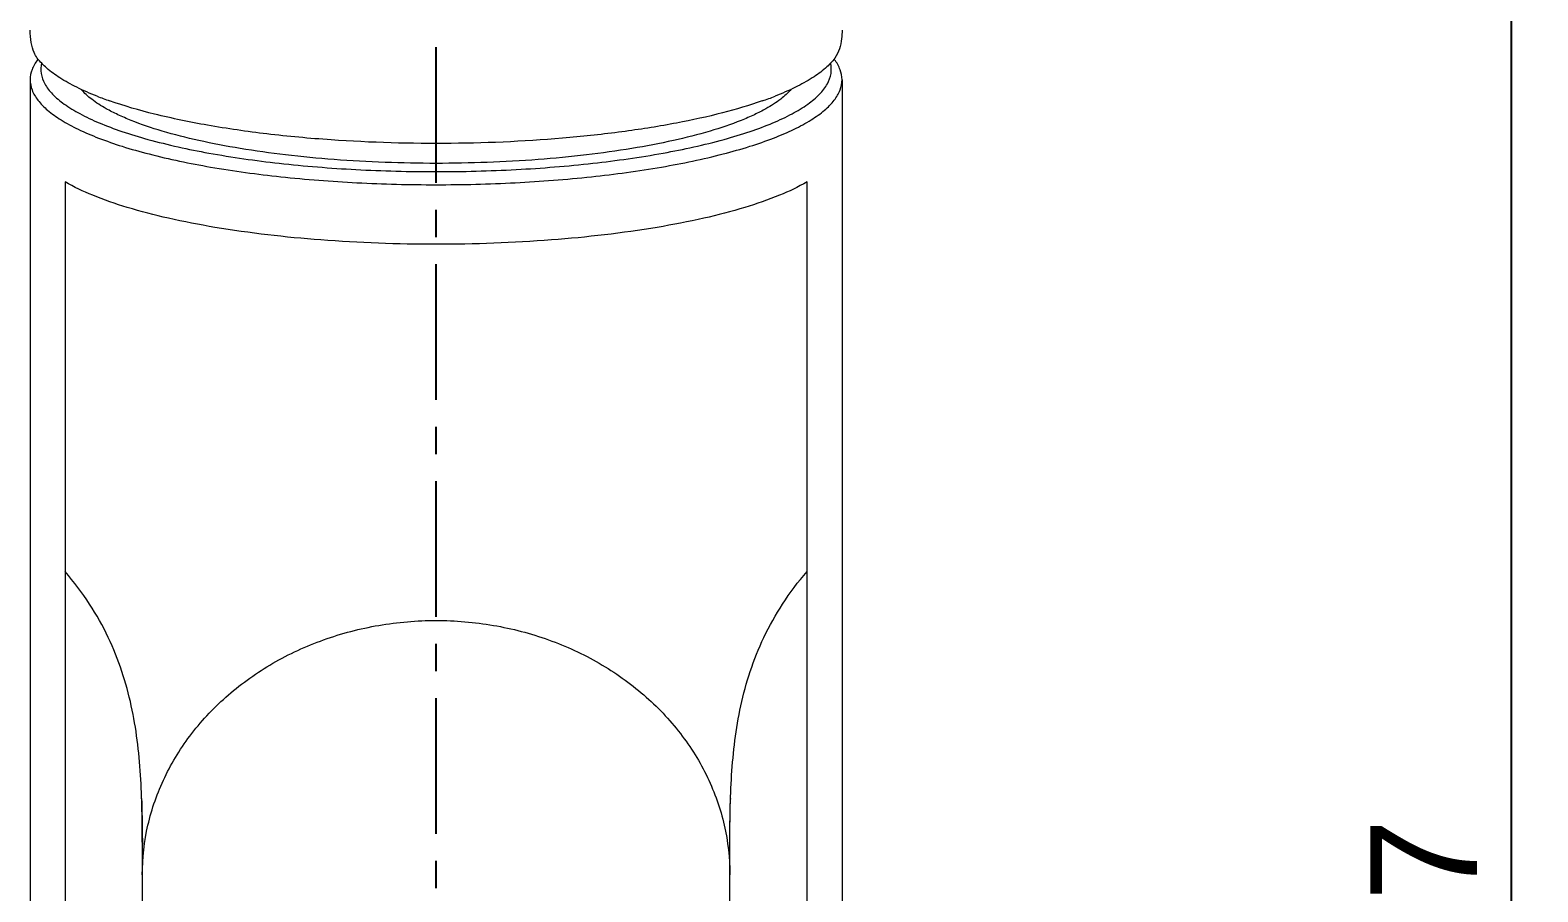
# Model space of a CAD drawing. Header units: millimetres. Extents: x 1968 to 2562, y -639 to -219.
# Drawn here: x 2327.3 to 2397.8, y -419.3 to -378.9 of the extents above; entities that cross this region are included whole.
import ezdxf

# ---------------------------------------------------------------- set-up
doc = ezdxf.new("R2010")
doc.units = ezdxf.units.MM
doc.header["$LTSCALE"] = 0.1
doc.linetypes.add('CENTERX2', pattern=[101.6, 63.5, -12.7, 12.7, -12.7])
doc.layers.get('0').update_dxf_attribs({"lineweight": 13})
doc.layers.add('CENTER', color=1, linetype='CENTERX2')
doc.layers.add('DIM', color=3, linetype='Continuous', lineweight=9)
doc.styles.get("Standard").update_dxf_attribs({"font": 'arial.ttf'})
doc.dimstyles.new('ISO-25', dxfattribs={"dimtxt": 2.5, "dimasz": 2.5, "dimexe": 1.25, "dimexo": 0.625, "dimtad": 1, "dimtxsty": 'Standard', "dimcen": 2.5, "dimadec": 0, "dimazin": 0, "dimtfac": 1, "dimtmove": 0, "dimatfit": 3, "dimfxl": 0, "dimarcsym": 0})

# ---------------------------------------------------------------- blocks, each defined once
blk = doc.blocks.new('*D33')
at = {"layer": 'Defpoints', "color": 0}
for p in [(2346.282, -354.214), (2370.082, -494.902), (2396.6, -494.902)]:
    blk.add_point(p, dxfattribs=at)
at = {"layer": 'DIM', "color": 3, "lineweight": -2}
for p, q in [((2346.907, -354.214), (2397.85, -354.214)), ((2396.6, -356.714), (2396.6, -492.402)), ((2370.707, -494.902), (2397.85, -494.902))]:
    blk.add_line(p, q, dxfattribs=at)
at = {"layer": 'DIM', "color": 3}
for points in [[(2396.183, -356.714), (2397.017, -356.714), (2396.6, -354.214)], [(2396.183, -492.402), (2397.017, -492.402), (2396.6, -494.902)]]:
    blk.add_solid(points, dxfattribs=at)
at = {"layer": 'DIM', "color": 3, "insert": (2392.97, -424.558), "char_height": 5, "attachment_point": 5, "rotation": 90}
blk.add_mtext('140,7', dxfattribs=at)

msp = doc.modelspace()

# ---------------------------------------------------------------- linework, layer by layer
at = {"color": 7, "linetype": 'Continuous'}
for p, q in [((2327.639, -380.286), (2327.629, -380.3)), ((2327.282, -381.235), (2327.282, -489.902)), ((2365.282, -381.235), (2365.282, -489.902)), ((2361.56, -382.227), (2361.546, -382.232)), ((2328.921, -386.022), (2328.921, -433.522)), ((2363.643, -433.522), (2363.643, -386.022)), ((2332.532, -444.563), (2332.533, -417.041))]:
    msp.add_line(p, q, dxfattribs=at)
for points in [[(2332.495, -414.899), (2332.494, -414.894), (2332.504, -415.091), (2332.516, -415.45), (2332.525, -415.904), (2332.531, -416.432), (2332.533, -417.041)], [(2360.032, -444.563), (2360.031, -416.893), (2360.035, -416.285), (2360.042, -415.752), (2360.053, -415.306), (2360.065, -414.991), (2360.07, -414.888)]]:
    msp.add_lwpolyline(points, dxfattribs=at)
for centre, radius, start, end in [((2363.04, -381.718), 2.367, 36.79563, 37.23362), ((2336.606, -366.21), 16.968, 248.59096, 250.71139), ((2356.139, -366.7), 16.446, 289.24451, 291.42248)]:
    msp.add_arc(centre, radius, start, end, dxfattribs=at)
for points, knots in [([(2327.616, -380.221), (2327.558, -380.143), (2327.428, -379.913), (2327.305, -379.47), (2327.282, -379.112), (2327.282, -378.918)], [0, 0, 0, 0, 0.214509, 0.575113, 1, 1, 1, 1]), ([(2365.282, -378.918), (2365.282, -379.051), (2365.263, -379.5), (2365.137, -379.964), (2364.948, -380.221)], [0, 0, 0, 0, 0.293084, 1, 1, 1, 1]), ([(2327.629, -380.3), (2327.523, -380.442), (2327.349, -380.737), (2327.282, -381.076), (2327.282, -381.235)], [0, 0, 0, 0, 0.52743, 1, 1, 1, 1]), ([(2330.413, -382.008), (2330.09, -381.881), (2329.495, -381.624), (2328.702, -381.189), (2328.074, -380.736), (2327.743, -380.395), (2327.616, -380.221)], [0, 0, 0, 0, 0.309769, 0.578801, 0.807865, 1, 1, 1, 1]), ([(2364.948, -380.221), (2364.821, -380.395), (2364.489, -380.737), (2363.861, -381.19), (2363.065, -381.625), (2362.469, -381.883), (2362.146, -382.01)], [0, 0, 0, 0, 0.192086, 0.421121, 0.690169, 1, 1, 1, 1]), ([(2365.282, -381.235), (2365.282, -381.076), (2365.216, -380.737), (2365.042, -380.443), (2364.936, -380.301)], [0, 0, 0, 0, 0.472624, 1, 1, 1, 1]), ([(2327.819, -380.451), (2327.78, -380.609), (2327.763, -380.954), (2327.955, -381.466), (2328.338, -381.951), (2328.901, -382.416), (2329.638, -382.861), (2330.545, -383.285), (2331.613, -383.683), (2333.317, -384.198), (2335.77, -384.731), (2339.024, -385.192), (2342.576, -385.477), (2345.031, -385.54), (2346.282, -385.54)], [0, 0, 0, 0, 0.024212, 0.049728, 0.079434, 0.115084, 0.157511, 0.206993, 0.263456, 0.326621, 0.471103, 0.635667, 0.814232, 1, 1, 1, 1]), ([(2346.282, -385.54), (2347.532, -385.54), (2349.985, -385.477), (2353.535, -385.192), (2356.787, -384.732), (2359.239, -384.2), (2360.943, -383.686), (2362.011, -383.288), (2362.918, -382.865), (2363.657, -382.42), (2364.22, -381.957), (2364.606, -381.472), (2364.8, -380.961), (2364.785, -380.616), (2364.747, -380.457)], [0, 0, 0, 0, 0.185673, 0.364159, 0.528676, 0.673154, 0.736334, 0.792824, 0.842343, 0.884816, 0.920517, 0.950267, 0.975805, 1, 1, 1, 1]), ([(2327.282, -381.235), (2327.282, -381.399), (2327.353, -381.748), (2327.649, -382.237), (2328.119, -382.705), (2328.757, -383.155), (2329.56, -383.586), (2330.521, -383.995), (2331.631, -384.379), (2333.371, -384.871), (2335.843, -385.381), (2339.093, -385.821), (2342.618, -386.092), (2345.046, -386.153), (2346.282, -386.153)], [0, 0, 0, 0, 0.024, 0.050917, 0.082784, 0.120711, 0.165166, 0.216246, 0.273795, 0.337499, 0.481489, 0.643714, 0.818607, 1, 1, 1, 1]), ([(2330.841, -382.593), (2330.606, -382.462), (2330.189, -382.197), (2329.82, -381.865), (2329.676, -381.695)], [0, 0, 0, 0, 0.546701, 1, 1, 1, 1]), ([(2346.282, -386.153), (2347.518, -386.153), (2349.946, -386.092), (2353.471, -385.821), (2356.721, -385.381), (2359.193, -384.871), (2360.933, -384.379), (2362.043, -383.995), (2363.004, -383.586), (2363.807, -383.155), (2364.445, -382.705), (2364.915, -382.237), (2365.211, -381.748), (2365.282, -381.399), (2365.282, -381.235)], [0, 0, 0, 0, 0.181393, 0.356286, 0.518511, 0.662501, 0.726205, 0.783754, 0.834834, 0.879289, 0.917216, 0.949083, 0.976, 1, 1, 1, 1]), ([(2362.905, -381.676), (2362.76, -381.85), (2362.386, -382.19), (2361.962, -382.459), (2361.723, -382.593)], [0, 0, 0, 0, 0.452246, 1, 1, 1, 1]), ([(2341.364, -384.053), (2340.362, -383.984), (2338.428, -383.806), (2335.67, -383.41), (2333.209, -382.903), (2331.692, -382.468), (2331.001, -382.226)], [0, 0, 0, 0, 0.28582, 0.552015, 0.791944, 1, 1, 1, 1]), ([(2361.546, -382.232), (2360.938, -382.444), (2359.612, -382.833), (2357.47, -383.3), (2355.081, -383.682), (2351.564, -384.073), (2346.964, -384.287), (2343.234, -384.183), (2341.364, -384.053)], [0, 0, 0, 0, 0.094965, 0.203161, 0.322629, 0.451043, 0.724101, 1, 1, 1, 1]), ([(2346.282, -385.152), (2344.689, -385.152), (2342.335, -385.069), (2339.28, -384.778), (2337.168, -384.484), (2335.238, -384.117), (2333.529, -383.684), (2332.268, -383.261), (2331.402, -382.888), (2331.019, -382.693), (2330.841, -382.593)], [0, 0, 0, 0, 0.302993, 0.447373, 0.58338, 0.708564, 0.820777, 0.918288, 0.961163, 1, 1, 1, 1]), ([(2361.723, -382.593), (2361.545, -382.693), (2361.162, -382.888), (2360.296, -383.261), (2359.035, -383.684), (2357.326, -384.117), (2355.397, -384.484), (2353.284, -384.778), (2350.229, -385.069), (2347.875, -385.152), (2346.282, -385.152)], [0, 0, 0, 0, 0.038837, 0.081711, 0.179222, 0.291434, 0.416618, 0.552626, 0.697006, 1, 1, 1, 1]), ([(2346.282, -388.942), (2344.481, -388.942), (2341.016, -388.816), (2336.833, -388.34), (2333.822, -387.759), (2331.908, -387.265), (2330.287, -386.709), (2329.333, -386.262), (2328.921, -386.022)], [0, 0, 0, 0, 0.304409, 0.5855, 0.710668, 0.822531, 0.919354, 1, 1, 1, 1]), ([(2363.643, -386.022), (2363.231, -386.262), (2362.277, -386.709), (2360.656, -387.265), (2358.742, -387.759), (2355.731, -388.34), (2351.548, -388.816), (2348.083, -388.942), (2346.282, -388.942)], [0, 0, 0, 0, 0.080646, 0.177468, 0.289331, 0.414499, 0.69559, 1, 1, 1, 1]), ([(2332.533, -417.04), (2332.531, -415.957), (2332.507, -413.784), (2332.183, -411.061), (2331.604, -408.916), (2330.962, -407.309), (2330.079, -405.731), (2329.333, -404.745), (2328.921, -404.264)], [0, 0, 0, 0, 0.238974, 0.47943, 0.602122, 0.728323, 0.860169, 1, 1, 1, 1]), ([(2360.031, -417.047), (2360.033, -415.963), (2360.057, -413.789), (2360.38, -411.065), (2360.959, -408.918), (2361.6, -407.31), (2362.488, -405.734), (2363.227, -404.742), (2363.643, -404.264)], [0, 0, 0, 0, 0.238973, 0.479431, 0.602115, 0.728342, 0.860118, 1, 1, 1, 1]), ([(2332.532, -418.462), (2332.532, -417.682), (2332.712, -416.108), (2333.508, -413.851), (2334.796, -411.776), (2336.524, -409.964), (2338.621, -408.481), (2341.009, -407.382), (2343.594, -406.706), (2345.385, -406.554), (2346.282, -406.554)], [0, 0, 0, 0, 0.116061, 0.23355, 0.353637, 0.477038, 0.603928, 0.73396, 0.866351, 1, 1, 1, 1]), ([(2346.282, -406.554), (2347.179, -406.554), (2348.97, -406.706), (2351.555, -407.382), (2353.943, -408.481), (2356.04, -409.964), (2357.768, -411.777), (2359.056, -413.851), (2359.852, -416.108), (2360.032, -417.682), (2360.032, -418.462)], [0, 0, 0, 0, 0.133649, 0.26604, 0.396073, 0.522963, 0.646364, 0.766451, 0.883941, 1, 1, 1, 1])]:
    msp.add_open_spline(points, degree=3, knots=knots, dxfattribs=at)
at = {"layer": 'CENTER'}
msp.add_line((2346.282, -589.265), (2346.282, -347.371), dxfattribs=at)

# ---------------------------------------------------------------- dimensions: what is measured, and where the dimension line sits
at = {"layer": 'DIM', "color": 7}
dim = msp.add_linear_dim(base=(2396.6, -494.902), p1=(2346.282, -354.214), p2=(2370.082, -494.902), angle=90, dimstyle='ISO-25', override={"dimtxt": 5, "dimdec": 1, "dimcen": 5, "dimclrd": 3, "dimclre": 3, "dimclrt": 3, "dimtdec": 1, "dimfxl": 1.25, "dimtfill": 1}, dxfattribs=at)
dim.commit()
dim.dimension.update_dxf_attribs({"geometry": '*D33', "text_midpoint": (2396.6, -424.558), "dimtype": 160})

doc.saveas('drawing.dxf')
